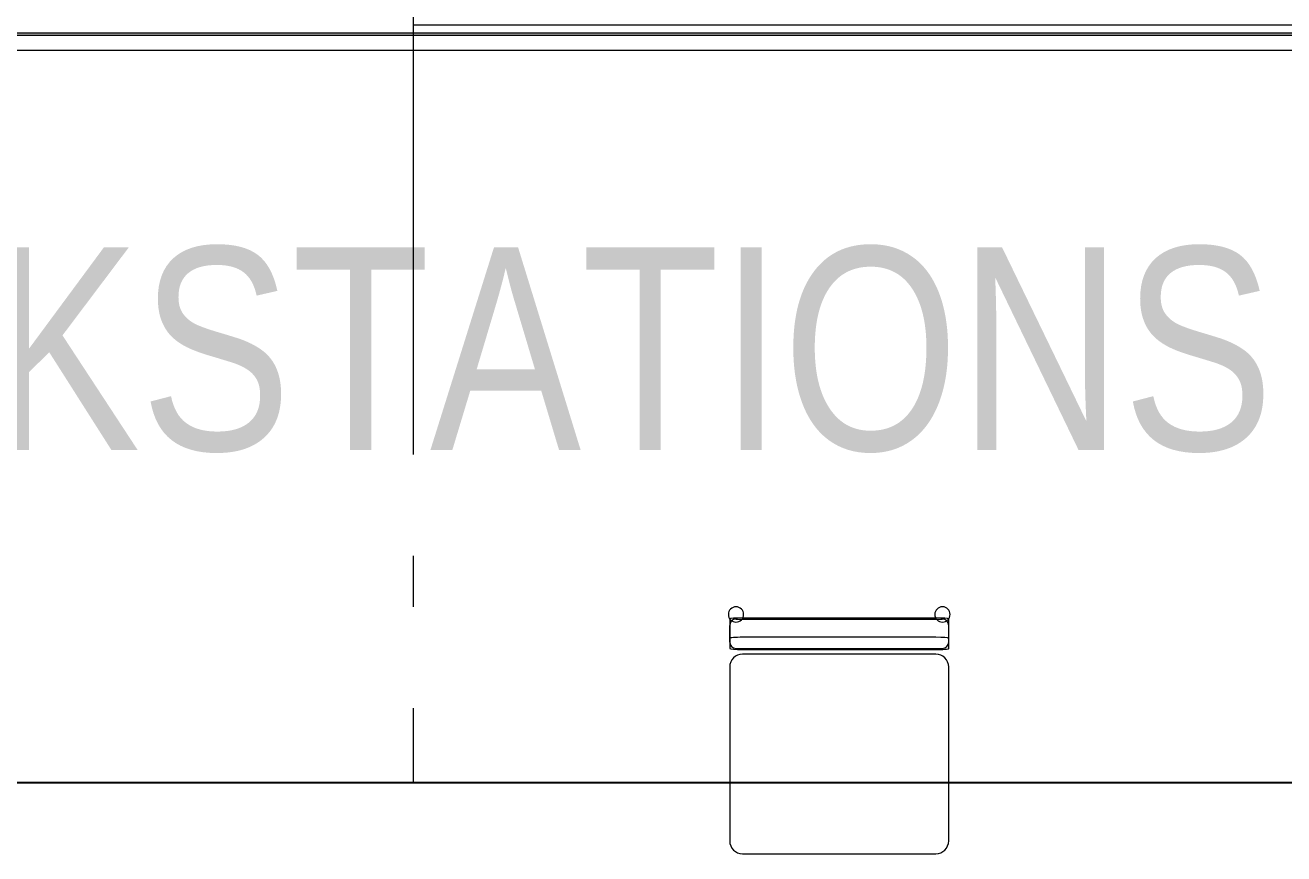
# Model space of a CAD drawing. Header units: millimetres. Extents: x -187347 to 135007, y -6415 to 292048.
# Drawn here: x -63705 to -61223, y -6178 to -4545 of the extents above; entities that cross this region are included whole.
import ezdxf

# ---------------------------------------------------------------- set-up
doc = ezdxf.new("R2010")
doc.units = ezdxf.units.MM
doc.header["$LTSCALE"] = 100
doc.linetypes.add('Z_LINE-CNTR', pattern=[17, 12, -2, 1, -2])
for name, color, linetype, lineweight in [('A-AREA-IDEN', 7, 'Continuous', 5), ('A-WALL', 7, 'Continuous', 5), ('A-WALL-FNSH', 7, 'Continuous', 5), ('A-WALL-PATT', 7, 'Continuous', 5), ('I-FURN', 7, 'Continuous', 5), ('S-GRID', 7, 'Continuous', 5)]:
    doc.layers.add(name, color=color, linetype=linetype, lineweight=lineweight)
doc.layers.add('Tracklength', color=4, linetype='Continuous')
doc.styles.add('Arial_40', font='arial.ttf', dxfattribs={"width": 0.8, "height": 125})

# ---------------------------------------------------------------- blocks, each defined once
blk = doc.blocks.new('Chair-Breuer - Chair-Breuer-1781837-BLOCK WORK - GROUND FLOOR PLAN - FOR SITE')
at = {"layer": 'I-FURN'}
for p, q in [((-190.5, 223.6), (190.5, 223.6)), ((-215.9, 221.4), (-215.9, 183.4)), ((-215.9, 176.2), (-215.9, 208.7)), ((-203.2, 221.4), (203.2, 221.4)), ((215.9, 183.4), (215.9, 221.4)), ((215.9, 176.2), (215.9, 208.7)), ((-215.9, 183.4), (-215.9, 163.5)), ((190.5, 185.6), (-190.5, 185.6)), ((215.9, 163.5), (215.9, 183.4)), ((-203.2, 163.5), (203.2, 163.5)), ((-190.5, 161.3), (190.5, 161.3)), ((190.5, 152.4), (-190.5, 152.4)), ((-215.9, 127), (-215.9, -215.9)), ((215.9, -215.9), (215.9, 127)), ((-190.5, -241.3), (190.5, -241.3))]:
    blk.add_line(p, q, dxfattribs=at)
for centre, radius, start, end in [((-203.5, 230.6), 15.1, 0, 180), ((-203.5, 230.6), 15.1, 180, 0), ((203.7, 230.6), 15.1, 0, 180), ((203.7, 230.6), 15.1, 180, 0), ((-203.2, 208.7), 12.7, 90, 180), ((203.2, 208.7), 12.7, 360, 90), ((-203.2, 176.2), 12.7, 180, 270), ((203.2, 176.2), 12.7, 270, 360), ((-190.5, 127), 25.4, 90, 180), ((190.5, 127), 25.4, 0, 90), ((-190.5, -215.9), 25.4, 180, 270), ((190.5, -215.9), 25.4, 270, 0)]:
    blk.add_arc(centre, radius, start, end, dxfattribs=at)
for centre, major_axis, start_param, end_param in [((-190.5, 221.4), (-25.4, 0), 4.712389, 6.283185), ((190.5, 221.4), (25.4, 0), 0, 1.570796), ((-190.5, 183.4), (25.4, 0), 1.570796, 3.141593), ((190.5, 183.4), (-25.4, 0), 3.141593, 4.712389), ((-190.5, 163.5), (-25.4, 0), 0, 1.570796), ((190.5, 163.5), (-25.4, 0), 1.570796, 3.141593)]:
    blk.add_ellipse(centre, major_axis=major_axis, ratio=0.087156, start_param=start_param, end_param=end_param, dxfattribs=at)

msp = doc.modelspace()

# ---------------------------------------------------------------- hatches: boundary and pattern name
at = {"layer": 'A-WALL-PATT', "true_color": 0xff8040}
h = msp.add_hatch(color=11, dxfattribs=at)
h.paths.add_polyline_path([(-60599.9, -4565), (-60599.9, -4560), (-65554.9, -4560), (-65554.9, -4565), (-61420.4, -4565)])
h.paths.add_polyline_path([(-65669.9, -4565), (-65569.9, -4565), (-65569.9, -4560), (-65669.9, -4560)])

# ---------------------------------------------------------------- linework, layer by layer
at = {"layer": 'A-WALL'}
for p, q in [((-65554.9, -4560), (-60599.9, -4560)), ((-60629.9, -4595), (-65519.9, -4595))]:
    msp.add_line(p, q, dxfattribs=at)
at = {"layer": 'A-WALL-FNSH'}
for p, q in [((-65549.9, -4565), (-60599.9, -4565)), ((-60599.9, -4545), (-62939.9, -4545))]:
    msp.add_line(p, q, dxfattribs=at)
at = {"layer": 'S-GRID', "color": 152, "linetype": 'Z_LINE-CNTR'}
msp.add_line((-62939.9, 111408.8), (-62939.9, -6038.2), dxfattribs=at)
at = {"layer": 'Tracklength'}
msp.add_lwpolyline([(-89691.4, 120387.9), (-18064, 120387.9), (-18064, -6038.2), (-89691.4, -6038.2)], close=True, dxfattribs=at)

# ---------------------------------------------------------------- block references
at = {"layer": 'I-FURN', "color": 253, "lineweight": 5, "true_color": 0xaaaaaa}
msp.add_blockref('Chair-Breuer - Chair-Breuer-1781837-BLOCK WORK - GROUND FLOOR PLAN - FOR SITE', (-62099.9, -5937.1), dxfattribs=at)

# ---------------------------------------------------------------- texts
at = {"layer": 'A-AREA-IDEN', "color": 7, "insert": (-64868.6, -4982.7), "char_height": 400, "width": 3585.003, "attachment_point": 1, "style": 'Arial_40'}
msp.add_mtext('WORKSTATIONS', dxfattribs=at)

doc.saveas('drawing.dxf')
